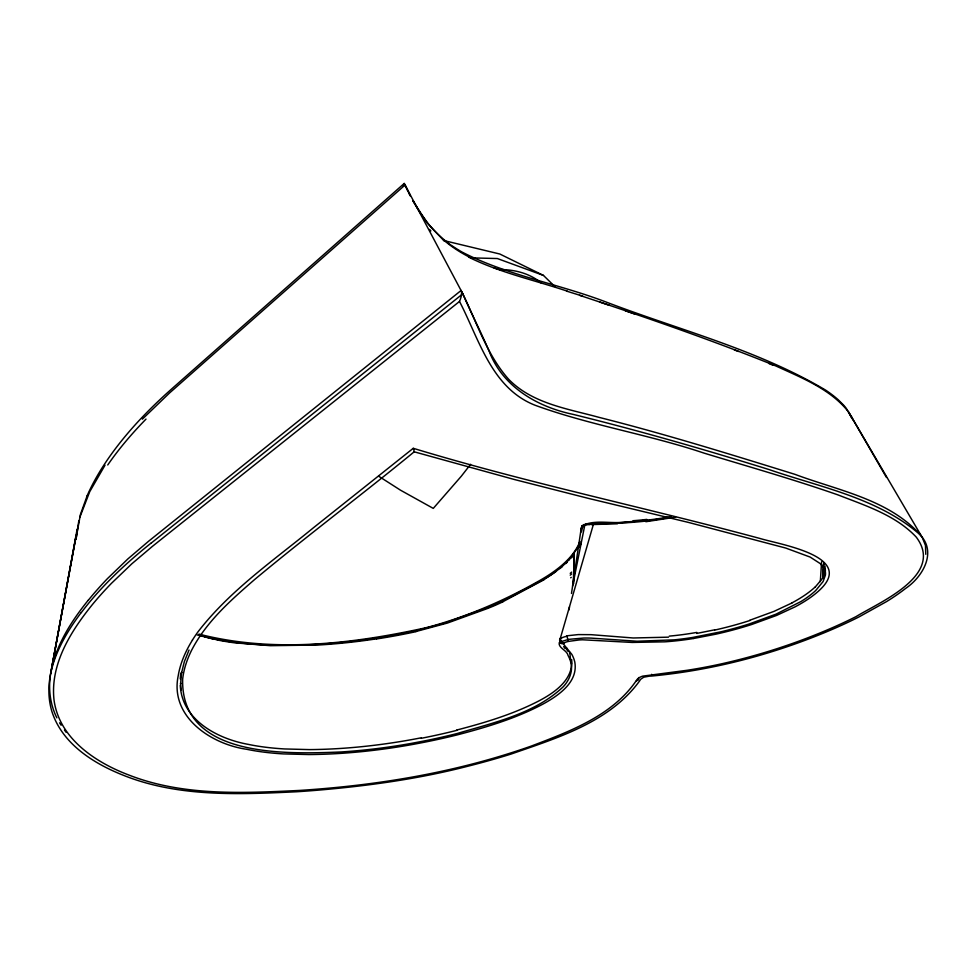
<?xml version="1.0" encoding="UTF-8"?>
<svg xmlns="http://www.w3.org/2000/svg" width="977" height="977" viewBox="0 0 977 977"><rect width="100%" height="100%" fill="white"/><g stroke="black" fill="none" stroke-linecap="round" stroke-linejoin="round"><path stroke-width="1.47" d="M456.662 730.063C484.848 722.724 513.072 714.297 539.023 700.839C554.741 692.571 573.45 679.613 571.667 659.573M581.083 529.18L571.484 593.454M180.269 678.893L180.733 673.458M823.464 564.315L822.854 577.981L815.074 587.214M823.526 564.388L822.854 577.981L825.418 570.898L824.942 565.976M820.314 581.645L821.596 561.848M75.888 539.487L80.407 514.513L87.1 495.913M76.206 538.193L78.844 520.558M925.781 554.301L925.488 545.52L922.361 537.668L848.708 412.147C830.621 389.09 801.946 377.989 776.104 366.07C711.561 339.984 645.65 317.269 579.593 295.31M50.682 673.3L76.279 535.091L50.682 673.3C48.154 688.321 49.986 704.161 56.849 717.851M581.083 529.216L581.01 529.888A37.126 15.192 -1.8 0 0 580.997 531.415L581.193 532.013M569.029 609.868L569.481 606.888M192.445 640.094A549.904 181.759 -12.1 0 0 178.29 675.363C169.387 716.629 210.873 744.169 246.705 749.286A179.023 57.46 -9.1 0 0 283.489 753.914L308.805 754.549A212.766 69.159 -9.2 0 0 422.186 742.654A229.729 75.168 -9.2 0 0 458.164 734.655C487.401 726.961 516.711 718.144 543.468 703.819C558.661 695.38 578.152 682.166 574.855 662.382A269.603 85.781 -8.6 0 0 571.801 654.334L563.851 644.527A16.096 5.276 -10.8 0 1 563.705 643.709L563.741 643.648A4.421 1.453 -10.7 0 1 564.12 642.976M77.146 529.155L51.891 667.193C57.899 642.207 72.188 620.151 88.125 600.342M572.583 586.102L584.796 525.15M559.968 639.556L560.053 642.121A3.224 3.041 9.3 0 0 560.908 643.135L561.274 643.391A2.846 2.675 9.3 0 0 562.496 643.782L563.729 643.709M560.016 639.41L593.357 524.527L617.452 523.794M79.943 517.016L89.725 491.687L105.015 465.186M459.508 301.453L152.497 546.29L131.858 563.778L111.415 583.367A810.006 265.194 -13.1 0 0 92.143 604.873C70.6 631.594 49.937 664.433 54.053 700.265C59.328 738.417 95.306 762.329 128.634 774.944C182.809 796.194 242.528 793.202 299.536 790.43C378.172 785.361 456.699 772.38 531.17 746.11C569.652 731.468 612.726 715.689 636.723 680.004A21.311 6.546 -11.4 0 1 637.505 679.039L638.042 678.551A12.274 3.774 -11.3 0 1 639.886 677.293L640.827 676.841A7.633 2.357 -11.3 0 1 642.646 676.145L687.136 670.283A179.573 59.255 -11.9 0 0 721.966 663.737C760.753 655.017 798.734 642.61 835.091 626.526A278.677 95.575 -11.8 0 0 856.047 616.609C879.727 602.052 945.003 575.111 916.206 537.045C895.482 515.05 865.353 505.61 837.948 494.887C793.776 479.475 748.748 466.713 704.002 453.096C648.533 434.423 590.181 425.337 535.225 405.296C491.516 388.26 479.182 339.324 459.508 301.453C461.046 298.095 462.329 292.929 461.107 290.572M560.908 638.115L560.688 638.799A2.809 2.174 54.1 0 0 560.713 640.02L562.312 642.402A2.784 2.149 54.1 0 0 563.448 642.903L564.181 642.976A4.482 1.478 -10.7 0 1 565.024 642.5A7.523 2.467 -10.8 0 1 568.345 641.413L579.166 639.959A49.277 15.901 -10.7 0 1 582.561 639.788L632.18 642.439L664.848 641.828A118.693 39.727 -12 0 0 693.609 638.494M189.025 650.023L184.323 661.734L181.527 673.043L181.588 672.213L180.598 683.888L180.66 683.07L181.063 690.055M579.972 541.38C574.561 555.058 563.094 565.231 551.223 573.377A169.534 63.2 -9.5 0 1 537.448 581.791C505.304 599.915 471.366 614.68 435.901 625.011A111.61 40.118 -9.2 0 1 424.958 627.955C351.256 644.038 272.913 653.137 198.917 634.085M403.342 186.119L403.843 185.068M577.895 547.45L569.212 559.858M581.779 527.043L581.901 526.359A1.917 1.71 27.5 0 1 582.524 525.834L583.757 525.492A4.726 2.65 -1.3 0 1 585.357 524.967M81.201 612.579C60.452 640.094 41.523 675.681 51.744 711.012C61.881 743.485 93.084 763.269 123.114 775.176C177.875 797.232 238.571 794.521 296.397 791.773A373.629 123.713 -9.2 0 0 326.184 789.453C373.922 785.093 421.514 778.205 467.983 766.2A297.667 95.538 -9.1 0 0 511.166 754.036C557.305 737.904 610.014 722.186 639.923 680.481A18.722 5.752 -11.4 0 1 640.521 679.394L643.733 677.195L649.326 676.169A17.073 5.239 -11.2 0 1 651.586 676.06C711.769 670.344 770.914 655.017 826.689 631.765A279.874 95.905 -11.8 0 0 858.722 617.073L886.64 601.539A221.132 74.435 -12.1 0 0 905.569 588.459C923.424 576.43 938.018 550.478 918.221 533.088C876.271 497.623 819.923 487.108 769.217 469.607C704.332 449.42 639.019 430.601 573.035 414.358C537.545 406.957 502.825 386.965 489.294 351.573C481.002 332.07 471.219 313.251 462.817 293.796L404.222 183.444L172.575 388.138C147.979 409.851 125.068 433.788 106.603 460.997A709.314 272.51 -13.2 0 0 87.063 495.913M470.609 464.283L461.291 476.239L433.275 508.394L400.546 490.21L378.697 476.226M571.484 557.867L573.316 555.766M142.349 419.157L169.546 392.974L405.064 185.019M414.187 451.814C361.551 495.058 306.973 535.885 254.655 579.508C230.804 600.196 206.269 621.763 191.602 650.267A546.79 180.635 -12.1 0 0 182.65 679.271C180.696 757.871 285.443 754.207 341.217 751.96A210.189 68.366 -9.2 0 0 411.818 743.302L423.334 741.128A224.893 73.58 -9.2 0 0 457.309 733.471C493.947 722.553 534.688 713.845 563.265 686.733C569.603 679.992 573.597 670.075 570.409 660.953A266.306 84.706 -8.6 0 0 568.101 655.555C567.063 650.181 558.233 648.117 559.21 642.732A5.813 1.917 -10.7 0 1 560.2 641.974L568.529 639.373L583.574 638.054A62.162 20.004 -10.6 0 1 591.403 638.128L637.053 641.23L674.24 639.85A111.781 37.37 -12 0 0 692.571 637.468L720.794 631.838A140.883 47.641 -12 0 0 749.274 623.949L775.982 614.167L800.981 601.527A115.115 38.555 -12.1 0 0 815.795 590.438L823.086 581.559L825.394 575.197A95.831 31.997 -12.2 0 0 824.246 568.553L820.277 563.619L810.141 557.073L785.716 548.048L688.26 522.365L588.496 498.404L514.476 479.536L414.187 451.814L413.637 448.834M693.609 638.482L715.738 634.207A142.117 48.007 -12 0 0 751.655 624.511L776.593 615.425L795.046 606.864A117.545 39.349 -12.1 0 0 816.674 592.697C859.504 557.024 781.307 544.885 760.277 538.559C644.893 507.356 527.714 483.041 413.259 448.296L313.361 527.824C273.413 560.59 229.864 590.499 198.026 631.789A503.766 167.604 -11.7 0 0 192.42 640.094M151.142 543.139L462.817 293.796M570.214 575.172L571.679 574M544.213 579.105L545.984 578.042A163.342 60.757 -9.5 0 0 555.998 571.435M544.177 579.666L502.715 601.795M542.418 580.155L506.11 599.292M791.981 602.956L774.04 611.358L749.738 620.273M583.538 525.602L583.403 524.905A1.82 1.136 59.9 0 1 583.831 524.612L584.771 524.673M567.381 648.496L565.011 648.447L563.68 646.579M415.884 631.533L447.405 623.057L487.083 608.659A126.399 44.331 -9.6 0 0 502.85 601.82M714.676 629.823L696.699 633.438M675.632 517.175L645.834 521.718M584.173 525.162A4.983 1.856 -11.2 0 1 584.698 524.661A2.32 0.867 -11.2 0 1 586.163 524.234L588.166 523.953A18.026 6.692 -11.2 0 1 588.813 523.904A31.582 11.663 -11.1 0 1 591.561 523.757L614.338 523.232M671.175 517.322L644.979 521.168A159.153 62.54 -12.3 0 1 626.758 522.719L616.072 523.183M671.199 516.564L661.905 518.14A151.814 59.536 -12.3 0 1 625.61 521.938C611.284 524.258 594.566 518.958 581.718 525.992L581.803 531.012M585.382 525.028L586.334 524.893A9.636 3.163 -6 0 1 587.836 524.649L589.9 524.649M636.32 680.932L638.469 679.858L638.689 677.549M668.512 637.163L633.218 637.981L591.085 634.671L578.262 634.586L566.855 635.819L568.333 641.401M593.357 524.527L591.256 524.6M470.78 257.867L497.354 258.539L543.468 275.429L554.777 286.481M499.467 269.591C514.305 269.42 529.656 273.279 541.197 282.939M216.161 639.324C249.477 645.712 283.648 646.163 317.427 644.356A244.909 92.681 -8.9 0 0 376.34 638.091A249.562 94.622 -8.9 0 0 416.141 630.702L444.962 623.008L488.292 607.34A129.562 47.165 -9.5 0 0 504.291 600.208M218.237 640.143L204.498 636.711M214.317 639.337L197.183 634.928M443.521 240.476L499.784 254.008L543.468 275.429M494.02 267.893L498.111 269.163M567.368 291.195C534.358 280.081 499.894 272.717 468.569 257.098M566.99 291.244L582.805 296.178M600.037 302.113L609.44 305.288M625.341 310.771L635.294 314.252M734.325 349.913L738.465 351.464M768.936 363.529L772.746 365.129M443.876 240.635L427.218 223.049L412.99 200.908M429.489 229.375L430.869 230.877M561.311 643.403L560.603 642.377M64.47 730.051L66.241 732.408M921.189 535.775C889.632 499.455 838.095 490.539 794.96 474.346C730.027 454.207 665.068 433.996 599.133 417.387C567.747 408.74 532.306 403.635 508.565 379.186C486.045 353.784 476.251 320.334 461.071 290.499L148.541 541.282L127.877 558.917L107.409 578.665A813.206 267.515 -13.1 0 0 88.223 600.342M566.623 649.168L567.112 649.888M848.708 412.147L886.469 477.46M59.56 722.833L61.124 725.264M567.344 650.255L567.991 651.354M823.635 563.253L824.295 564.425M413.21 201.238L416.3 206.562A563.802 290.572 -18.8 0 0 420.769 213.609L428.61 224.124A314.838 162.561 -15 0 0 451.056 245.178L455.453 248.036A242.369 124.311 -13.9 0 0 462.353 252.225C508.15 275.722 559.809 284.099 607.596 302.601C680.664 330.385 758.03 349.974 825.663 390.141A375.583 144.352 -10.3 0 1 838.303 399.837L843.639 405.186A261.14 101.559 -11.5 0 1 846.326 408.435L851.81 418.132M410.328 195.876L408.533 192.371M851.004 415.836L852.774 419.658M410.267 195.73L405.113 185.105M407.653 190.6L404.222 183.444M413.259 448.333L413.625 449.188M586.2 524.246L586.273 524.551M571.044 659.365L571.557 664.116M180.256 685.121C181.82 720.171 217.724 738.868 248.353 744.389A175.677 56.324 -9.1 0 0 284.502 748.944L309.379 749.603A209.322 67.792 -9.2 0 0 421.087 737.83M81.323 612.579A786.973 259.308 -12.9 0 1 151.044 543.127M814.916 587.214A114.199 38.384 -12.3 0 1 791.871 602.931M750.006 620.468A138.758 46.835 -12.1 0 1 714.749 630.067M696.821 632.412A114.175 37.761 -12.3 0 1 669.294 636.112M567.075 636.222A11.321 4.372 -7.2 0 0 562.728 637.456A8.024 3.676 -4.8 0 0 561.299 638.237M560.065 638.885A5.85 3.065 -2.5 0 1 560.578 638.042M559.784 639.605A7.291 3.126 -16.8 0 1 559.882 638.946M559.565 639.911A15.168 6.143 -20.1 0 0 560.004 640.875L560.053 641.205A30.177 11.834 -21 0 0 560.175 641.535M569.432 651.94A265.097 86.55 -11 0 1 570.336 659.475M456.955 730.32A226.175 73.947 -9.2 0 1 421.319 738.282M580.888 528.85A2.43 2.394 -58.9 0 1 582.658 526.518M218.213 640.155A200.407 74.081 -8.7 0 0 234.602 642.829L270.397 645.687L318.221 645.028A241.649 90.861 -8.9 0 0 376.499 638.836M415.958 631.655A246.424 92.864 -8.9 0 1 376.511 638.97M568.846 559.858A160.24 58.938 -9.8 0 1 543.713 579.581M581.022 543.236A197.684 73.483 -9.2 0 1 579.459 547.34M567.307 562.141A163.342 60.757 -9.5 0 1 565.756 563.582M562.434 566.465A163.342 60.757 -9.5 0 1 559.772 568.602M203.253 636.393A221.437 82.984 -8.9 0 1 200.786 635.734M581.962 528.887A16.194 6.131 -27.1 0 1 582.805 527.299M590.389 524.27A23.533 4.372 -5.3 0 1 591.854 524.222M632.192 521.987A178.278 64.971 -11.9 0 1 618.343 522.756M646.859 519.398A155.465 55.225 -11.6 0 1 633.011 520.729M582.072 527.067A6.448 2.98 -11.7 0 1 583.44 525.968M583.709 526.102A15.791 5.886 -11.3 0 1 583.745 525.944M107.739 464.979A736.231 278.714 -13.6 0 1 146 419.109M468.948 256.878A262.459 133.617 -13.4 0 1 444.205 240.489M403.855 185.166A6.912 1.636 88.4 0 1 404.209 184.604M571.24 577.37A110.364 40.509 -9.4 0 1 570.69 577.798M571.655 572.107A107.617 39.178 -10 0 1 570.238 573.365M651.915 674.728A3.2 1.099 85.5 0 1 651.671 674.325M574.158 553.654L573.45 583.916L574.158 553.654"/></g></svg>
